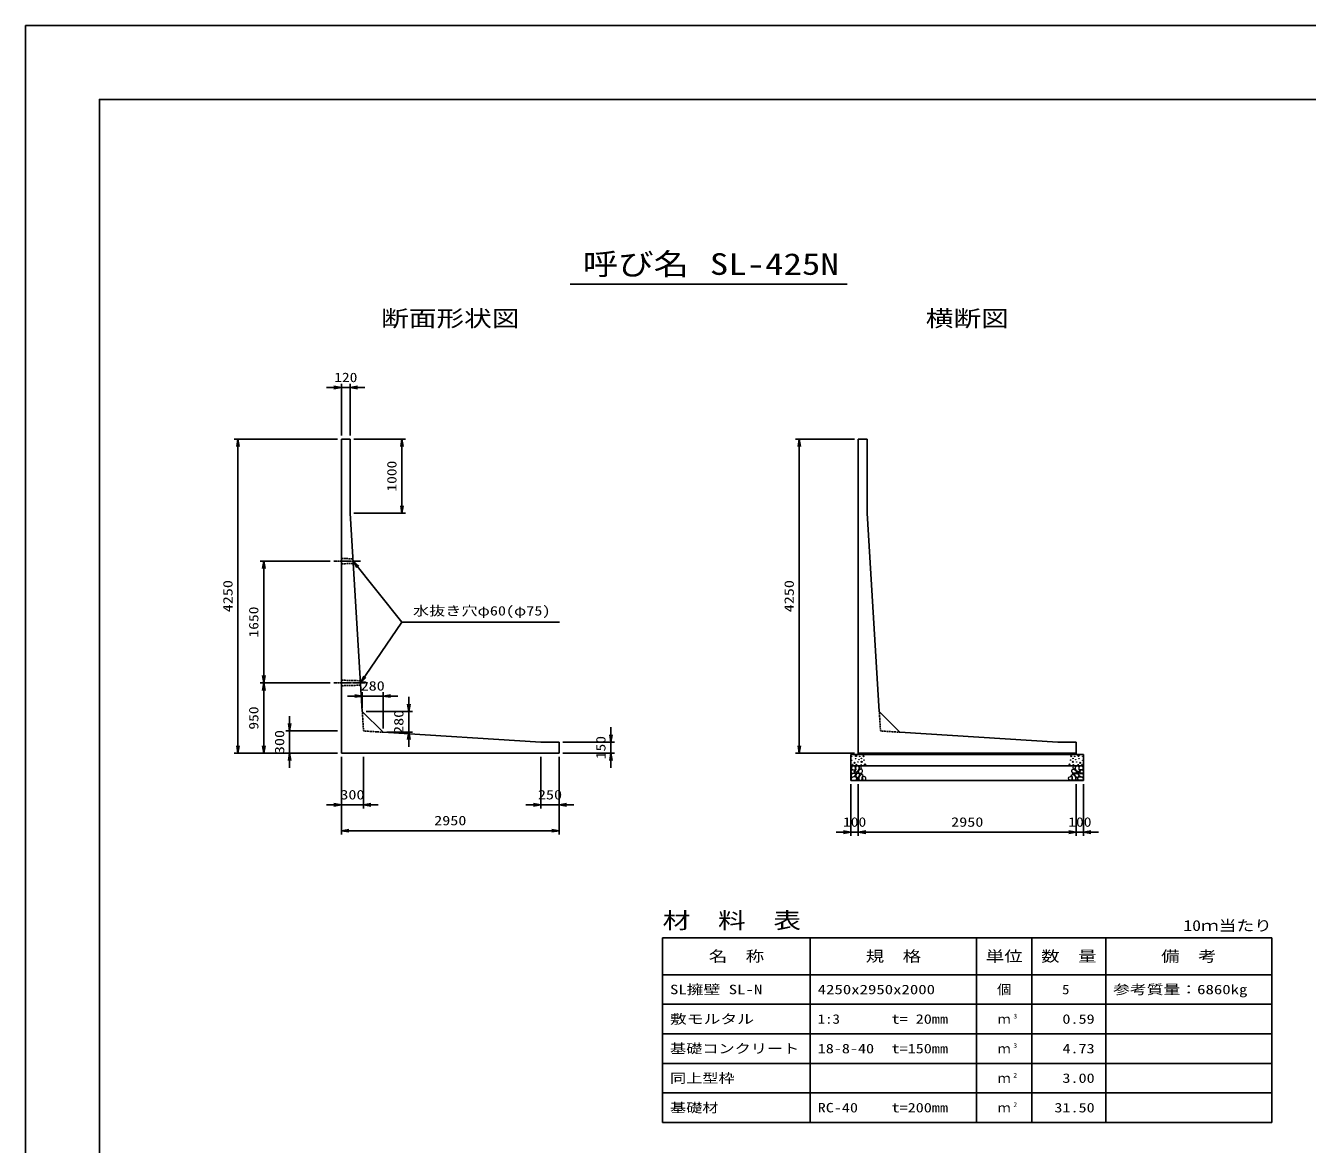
# Model space of a CAD drawing. Units: millimetres at full size. Extents: x 0 to 42050, y 0 to 29700.
# Drawn here: x 0 to 17355, y 14553 to 29700 of the extents above; entities that cross this region are included whole.
import ezdxf
from ezdxf.enums import TextEntityAlignment as Align

# ---------------------------------------------------------------- set-up
doc = ezdxf.new("R2010")
doc.units = ezdxf.units.MM
doc.linetypes.add('CHAIN', pattern=[18.5, 12, -1.5, 3.5, -1.5])
doc.linetypes.add('DASHED_SPACED', pattern=[12, 6, -6])
for name, color, linetype, lineweight in [('D-BMK', 2, 'CHAIN', 25), ('D-DCR-HCHn', 4, 'Continuous', 9), ('D-MTR-FRAM', 7, 'Continuous', 25), ('D-MTR-LINE', 7, 'Continuous', 25), ('D-STR-DIM', 7, 'Continuous', 25), ('D-STR-STRn', 1, 'Continuous', 25), ('D-STR-TXT', 7, 'Continuous', 25), ('D-TTL', 2, 'Continuous', 25), ('D-TTL-TXT', 7, 'Continuous', 25)]:
    doc.layers.add(name, color=color, linetype=linetype, lineweight=lineweight)
doc.layers.add('D-MTR', color=7, linetype='Continuous')
doc.layers.add('D-MTR-TXT', color=7, linetype='Continuous')
doc.styles.add('ＭＳ ゴシック', font='')
doc.styles.get('ＭＳ ゴシック').set_extended_font_data('MS Gothic')

# ---------------------------------------------------------------- blocks, each defined once
blk = doc.blocks.new('open_arrow')
at = {"color": 0, "linetype": 'Continuous', "lineweight": -2}
blk.add_lwpolyline([(7.5, 1.25), (0, 0), (7.5, -1.25)], dxfattribs=at)

msp = doc.modelspace()

# ---------------------------------------------------------------- linework, layer by layer
at = {"layer": 'D-BMK'}
for p, q in [((4175, 22450), (4534.661, 22450)), ((4175, 20800), (4635.339, 20800))]:
    msp.add_line(p, q, dxfattribs=at)
at = {"layer": 'D-DCR-HCHn'}
for points in [[(11182.281, 19613.808), (11175.346, 19593.005), (11184.592, 19579.136), (11207.707, 19576.824), (11223.488, 19583.599), (11216.952, 19599.939), (11221.575, 19609.185), (11212.33, 19618.431), (11198.461, 19623.053)], [(11226.198, 19671.594), (11205.395, 19676.217), (11186.904, 19666.971), (11184.592, 19646.168), (11189.215, 19629.988), (11212.33, 19623.053), (11228.51, 19623.053), (11235.444, 19634.611), (11235.444, 19660.037)], [(11244.69, 19673.906), (11237.756, 19653.102), (11240.067, 19629.988), (11223.887, 19604.562), (11244.69, 19593.005), (11267.805, 19604.562), (11281.673, 19623.053), (11286.296, 19653.102), (11281.673, 19669.283), (11267.805, 19676.217)], [(11283.985, 19618.431), (11272.427, 19590.693), (11281.673, 19579.136), (11309.411, 19579.136), (11320.968, 19583.759), (11332.525, 19599.939), (11332.525, 19613.808), (11320.968, 19632.299), (11307.099, 19634.611)], [(11288.608, 19669.283), (11288.608, 19641.545), (11300.165, 19634.611), (11311.722, 19641.545), (11314.034, 19657.725), (11311.722, 19671.594), (11295.542, 19676.217)], [(14216.015, 19618.431), (14227.573, 19590.693), (14218.327, 19579.136), (14190.589, 19579.136), (14179.032, 19583.759), (14167.475, 19599.939), (14167.475, 19613.808), (14179.032, 19632.299), (14192.901, 19634.611)], [(14211.392, 19669.283), (14211.392, 19641.545), (14199.835, 19634.611), (14188.278, 19641.545), (14185.966, 19657.725), (14188.278, 19671.594), (14204.458, 19676.217)], [(14255.31, 19673.906), (14262.244, 19653.102), (14259.933, 19629.988), (14276.113, 19604.562), (14255.31, 19593.005), (14232.195, 19604.562), (14218.327, 19623.053), (14213.704, 19653.102), (14218.327, 19669.283), (14232.195, 19676.217)], [(14273.802, 19671.594), (14294.605, 19676.217), (14313.096, 19666.971), (14315.408, 19646.168), (14310.785, 19629.988), (14287.67, 19623.053), (14271.49, 19623.053), (14264.556, 19634.611), (14264.556, 19660.037)], [(14317.719, 19613.808), (14324.654, 19593.005), (14315.408, 19579.136), (14292.293, 19576.824), (14276.512, 19583.599), (14283.048, 19599.939), (14278.425, 19609.185), (14287.67, 19618.431), (14301.539, 19623.053)], [(11226.155, 19537.009), (11243.277, 19562.692), (11241.137, 19569.112), (11217.594, 19575.533), (11196.192, 19573.393), (11181.21, 19560.551), (11179.07, 19545.57), (11181.21, 19530.588), (11198.332, 19526.308)], [(11234.716, 19483.503), (11249.698, 19489.924), (11253.978, 19511.326), (11245.417, 19526.308), (11230.435, 19530.588), (11211.173, 19528.448), (11189.771, 19519.887), (11179.07, 19507.045), (11179.07, 19492.064), (11185.49, 19483.503), (11211.173, 19485.643)], [(11249.313, 19593.005), (11237.756, 19583.759), (11242.379, 19576.824), (11258.559, 19576.824), (11265.493, 19579.136), (11270.116, 19588.382), (11263.182, 19595.316)], [(11286.082, 19537.009), (11296.783, 19562.692), (11288.222, 19573.393), (11262.539, 19573.393), (11251.838, 19569.112), (11241.137, 19554.131), (11241.137, 19541.289), (11251.838, 19524.167), (11264.679, 19522.027)], [(11281.801, 19489.924), (11281.801, 19515.606), (11271.1, 19522.027), (11260.399, 19515.606), (11258.259, 19500.625), (11260.399, 19487.783), (11275.381, 19483.503)], [(11322.466, 19485.643), (11328.886, 19504.905), (11326.746, 19526.308), (11341.728, 19549.85), (11322.466, 19560.551), (11301.063, 19549.85), (11288.222, 19532.728), (11283.941, 19504.905), (11288.222, 19489.924), (11301.063, 19483.503)], [(11318.185, 19560.551), (11328.886, 19569.112), (11324.606, 19575.533), (11309.624, 19575.533), (11303.204, 19573.393), (11298.923, 19564.832), (11305.344, 19558.411)], [(11339.588, 19487.783), (11358.85, 19483.503), (11375.972, 19492.064), (11378.112, 19511.326), (11373.831, 19526.308), (11352.429, 19532.728), (11337.447, 19532.728), (11331.027, 19522.027), (11331.027, 19498.484)], [(14160.412, 19487.783), (14141.15, 19483.503), (14124.028, 19492.064), (14121.888, 19511.326), (14126.169, 19526.308), (14147.571, 19532.728), (14162.553, 19532.728), (14168.973, 19522.027), (14168.973, 19498.484)], [(14177.534, 19485.643), (14171.114, 19504.905), (14173.254, 19526.308), (14158.272, 19549.85), (14177.534, 19560.551), (14198.937, 19549.85), (14211.778, 19532.728), (14216.059, 19504.905), (14211.778, 19489.924), (14198.937, 19483.503)], [(14181.815, 19560.551), (14171.114, 19569.112), (14175.394, 19575.533), (14190.376, 19575.533), (14196.796, 19573.393), (14201.077, 19564.832), (14194.656, 19558.411)], [(14213.918, 19537.009), (14203.217, 19562.692), (14211.778, 19573.393), (14237.461, 19573.393), (14248.162, 19569.112), (14258.863, 19554.131), (14258.863, 19541.289), (14248.162, 19524.167), (14235.321, 19522.027)], [(14218.199, 19489.924), (14218.199, 19515.606), (14228.9, 19522.027), (14239.601, 19515.606), (14241.741, 19500.625), (14239.601, 19487.783), (14224.619, 19483.503)], [(14250.687, 19593.005), (14262.244, 19583.759), (14257.621, 19576.824), (14241.441, 19576.824), (14234.507, 19579.136), (14229.884, 19588.382), (14236.818, 19595.316)], [(14265.284, 19483.503), (14250.302, 19489.924), (14246.022, 19511.326), (14254.583, 19526.308), (14269.565, 19530.588), (14288.827, 19528.448), (14310.229, 19519.887), (14320.93, 19507.045), (14320.93, 19492.064), (14314.51, 19483.503), (14288.827, 19485.643)], [(14273.845, 19537.009), (14256.723, 19562.692), (14258.863, 19569.112), (14282.406, 19575.533), (14303.808, 19573.393), (14318.79, 19560.551), (14320.93, 19545.57), (14318.79, 19530.588), (14301.668, 19526.308)]]:
    msp.add_lwpolyline(points, close=True, dxfattribs=at)
for centre, radius in [((11185.727, 19807.43), 3), ((11243.964, 19811.655), 7.5), ((11294.403, 19805.014), 3), ((11343.974, 19807.67), 7.5), ((14156.026, 19807.67), 7.5), ((14205.597, 19805.014), 3), ((14256.036, 19811.655), 7.5), ((14314.273, 19807.43), 3), ((11186.869, 19753.919), 3), ((11197.509, 19699.892), 3), ((11221.97, 19719.003), 7.5), ((11237.292, 19775.761), 3), ((11248.125, 19695.822), 3), ((11268.9, 19728.648), 3), ((11282.857, 19762.723), 3), ((11313.422, 19695.32), 3), ((11320.213, 19732.843), 7.5), ((11317.638, 19778.106), 3), ((11351.654, 19755.19), 3), ((11365.905, 19695.97), 7.5), ((14134.095, 19695.97), 7.5), ((14148.346, 19755.19), 3), ((14179.787, 19732.843), 7.5), ((14182.362, 19778.106), 3), ((14186.578, 19695.32), 3), ((14217.143, 19762.723), 3), ((14231.1, 19728.648), 3), ((14251.875, 19695.822), 3), ((14262.708, 19775.761), 3), ((14278.03, 19719.003), 7.5), ((14302.491, 19699.892), 3), ((14313.131, 19753.919), 3)]:
    msp.add_circle(centre, radius, dxfattribs=at)
at = {"layer": 'D-MTR-FRAM'}
for p, q in [((8625, 17350), (16875, 17350)), ((8625, 17350), (8625, 14850)), ((16875, 17350), (16875, 14850)), ((8625, 14850), (16875, 14850))]:
    msp.add_line(p, q, dxfattribs=at)
at = {"layer": 'D-MTR-LINE'}
for p, q in [((10625, 17350), (10625, 14850)), ((12875, 17350), (12875, 14850)), ((13625, 17350), (13625, 14850)), ((14625, 17350), (14625, 14850)), ((8625, 16850), (16875, 16850)), ((8625, 16450), (16875, 16450)), ((8625, 16050), (16875, 16050)), ((8625, 15650), (16875, 15650)), ((8625, 15250), (16875, 15250))]:
    msp.add_line(p, q, dxfattribs=at)
at = {"layer": 'D-STR-DIM'}
for p, q in [((4275, 24150), (4275, 24850)), ((4395, 24150), (4395, 24850)), ((4075, 24800), (4595, 24800)), ((4225, 24100), (2825, 24100)), ((2875, 19850), (2875, 24100)), ((4445, 24100), (5145, 24100)), ((5095, 24100), (5095, 23100)), ((11225, 24100), (10425, 24100)), ((10475, 19850), (10475, 24100)), ((4445, 23100), (5145, 23100)), ((4125, 22450), (3175, 22450)), ((3225, 20800), (3225, 22450)), ((4125, 20800), (3175, 20800)), ((4125, 20800), (3175, 20800)), ((3225, 19850), (3225, 20800)), ((4558.922, 20463.505), (4558.922, 20673.505)), ((4838.922, 20183.505), (4838.922, 20673.505)), ((5038.922, 20623.505), (4358.922, 20623.505)), ((5188.922, 20613.505), (5188.922, 19933.505)), ((3575, 19650), (3575, 20350)), ((4608.922, 20413.505), (5238.922, 20413.505)), ((4225, 20150), (3525, 20150)), ((4888.922, 20133.505), (5238.922, 20133.505)), ((7925, 19650), (7925, 20200)), ((7275, 20000), (7975, 20000)), ((4225, 19850), (2825, 19850)), ((4225, 19850), (3175, 19850)), ((4225, 19850), (3525, 19850)), ((4275, 19800), (4275, 19100)), ((4275, 19800), (4275, 18750)), ((4575, 19800), (4575, 19100)), ((6975, 19800), (6975, 19100)), ((7225, 19800), (7225, 18750)), ((7225, 19800), (7225, 19100)), ((7275, 19850), (7975, 19850)), ((11225, 19850), (10425, 19850)), ((11175, 19430), (11175, 18730)), ((11275, 19430), (11275, 18730)), ((11275, 19430), (11275, 18730)), ((14225, 19430), (14225, 18730)), ((14225, 19430), (14225, 18730)), ((14325, 19430), (14325, 18730)), ((4075, 19150), (4775, 19150)), ((7425, 19150), (6775, 19150)), ((4275, 18800), (7225, 18800)), ((11475, 18780), (10975, 18780)), ((11275, 18780), (14225, 18780)), ((14025, 18780), (14525, 18780))]:
    msp.add_line(p, q, dxfattribs=at)
at = {"layer": 'D-STR-STRn'}
for p, q in [((4275, 24100), (4395, 24100)), ((4275, 24100), (4275, 19850)), ((4395, 24100), (4395, 23100)), ((11275, 24100), (11395, 24100)), ((11275, 24100), (11275, 19850)), ((11395, 24100), (11395, 23100)), ((4395, 23100), (4558.922, 20413.505)), ((11395, 23100), (11558.922, 20413.505)), ((4838.922, 20133.505), (4558.922, 20413.505)), ((11838.922, 20133.505), (11558.922, 20413.505)), ((4838.922, 20133.505), (6975, 20000)), ((11838.922, 20133.505), (13975, 20000)), ((7225, 20000), (6975, 20000)), ((7225, 19850), (7225, 20000)), ((14225, 20000), (13975, 20000)), ((14225, 19850), (14225, 20000)), ((4275, 19850), (7225, 19850)), ((11175, 19480), (11175, 19830)), ((11175, 19830), (14325, 19830)), ((11275, 19850), (14225, 19850)), ((11275, 19850), (11275, 19830)), ((14225, 19850), (14225, 19830)), ((14325, 19830), (14325, 19480)), ((11175, 19680), (14325, 19680)), ((11175, 19480), (14325, 19480))]:
    msp.add_line(p, q, dxfattribs=at)
at = {"layer": 'D-STR-STRn', "linetype": 'DASHED_SPACED'}
for p, q in [((4275, 22487.5), (4432.831, 22480)), ((4275, 22412.5), (4436.492, 22420)), ((4275, 20837.5), (4533.508, 20830)), ((4275, 20762.5), (4537.169, 20770))]:
    msp.add_line(p, q, dxfattribs=at)
at = {"layer": 'D-STR-STRn', "color": 2, "linetype": 'DASHED_SPACED'}
for p, q in [((4558.922, 20413.505), (4575, 20150)), ((11558.922, 20413.505), (11575, 20150)), ((4575, 20150), (4838.922, 20133.505)), ((11575, 20150), (11838.922, 20133.505))]:
    msp.add_line(p, q, dxfattribs=at)
at = {"layer": 'D-STR-TXT'}
msp.add_line((4535.339, 20800), (5095, 21625), dxfattribs=at)
msp.add_lwpolyline([(4434.661, 22450), (5095, 21625), (5195, 21625), (7227.741, 21625)], dxfattribs=at)
at = {"layer": 'D-TTL'}
for points in [[(0, 0), (42050, 0), (42050, 29700), (0, 29700)], [(1000, 1000), (41050, 1000), (41050, 28700), (1000, 28700)]]:
    msp.add_lwpolyline(points, close=True, dxfattribs=at)
at = {"layer": 'D-TTL-TXT'}
msp.add_line((7375, 26200), (11125, 26200), dxfattribs=at)

# ---------------------------------------------------------------- block references
at = {"layer": 'D-STR-DIM', "xscale": 13.3, "yscale": 13.3}
for p, rotation in [((4275, 24800), 180), ((2875, 24100), 270), ((5095, 24100), 270), ((10475, 24100), 270), ((5095, 23100), 90), ((3225, 22450), 270), ((3225, 20800), 90), ((3225, 20800), 270), ((4558.922, 20623.505), 180), ((5188.922, 20413.505), 90), ((3575, 20150), 90), ((5188.922, 20133.505), 270), ((7925, 20000), 90), ((2875, 19850), 90), ((3225, 19850), 90), ((3575, 19850), 270), ((7925, 19850), 270), ((10475, 19850), 90), ((4275, 19150), 180), ((6975, 19150), 180), ((7225, 18800), 180), ((11175, 18780), 180), ((14225, 18780), 180), ((14225, 18780), 180)]:
    msp.add_blockref('open_arrow', p, dxfattribs=dict(at, rotation=rotation))
for p in [(4395, 24800), (4838.922, 20623.505), (4575, 19150), (7225, 19150), (4275, 18800), (11275, 18780), (11275, 18780), (14325, 18780)]:
    msp.add_blockref('open_arrow', p, dxfattribs=at)
at = {"layer": 'D-STR-TXT', "xscale": 13.3, "yscale": 13.3}
for p, rotation in [((4434.661, 22450), 308.7), ((4535.339, 20800), 55.8)]:
    msp.add_blockref('open_arrow', p, dxfattribs=dict(at, rotation=rotation))

# ---------------------------------------------------------------- texts
at = {"layer": 'D-MTR', "style": 'ＭＳ ゴシック', "width": 1.25}
msp.add_text('材\u3000料\u3000表', height=219.9, dxfattribs=at).set_placement((8625, 17410), align=Align.BOTTOM_LEFT)
at = {"layer": 'D-MTR', "style": 'ＭＳ ゴシック', "width": 1.2}
msp.add_text('10ｍ当たり', height=146.6, dxfattribs=at).set_placement((16875, 17398.333), align=Align.BOTTOM_RIGHT)
at = {"layer": 'D-MTR-TXT', "style": 'ＭＳ ゴシック'}
for s, height, width, p in [('名\u3000称', 146.6, 1.25, (9625, 17100)), ('規\u3000格', 146.6, 1.25, (11750, 17100)), ('単位', 146.6, 1.25, (13250, 17100)), ('数\u3000量', 146.6, 1.25, (14125, 17100)), ('備\u3000考', 146.6, 1.25, (15750, 17100)), ('個', 128.3, 1.1, (13250, 16650))]:
    msp.add_text(s, height=height, dxfattribs=dict(at, width=width)).set_placement(p, align=Align.MIDDLE_CENTER)
for s, width, p in [('SL擁壁 SL-N', 1.3, (8725, 16650)), ('4250x2950x2000', 1.3, (10725, 16650)), ('参考質量：6860kg', 1.3, (14725, 16650)), ('敷モルタル', 1.3, (8725, 16250)), ('1:3', 1.15, (10725, 16250)), ('t= 20mm', 1.25, (11725, 16250)), ('基礎コンクリート', 1.25, (8725, 15850)), ('18-8-40', 1.25, (10725, 15850)), ('t=150mm', 1.25, (11725, 15850)), ('同上型枠', 1.25, (8725, 15450)), ('基礎材', 1.25, (8725, 15050)), ('RC-40', 1.25, (10725, 15050)), ('t=200mm', 1.25, (11725, 15050))]:
    msp.add_text(s, height=128.3, dxfattribs=dict(at, width=width)).set_placement(p, align=Align.MIDDLE_LEFT)
for s, width, p in [('5', 1.15, (14133.883, 16650)), ('0.59', 1.25, (14475, 16250)), ('4.73', 1.25, (14475, 15850)), ('3.00', 1.25, (14475, 15450)), ('31.50', 1.25, (14475, 15050))]:
    msp.add_text(s, height=128.3, dxfattribs=dict(at, width=width)).set_placement(p, align=Align.MIDDLE_RIGHT)
at = {"layer": 'D-MTR-TXT', "style": 'ＭＳ ゴシック', "width": 1.15}
for s, p in [('3', (13375, 16238.333)), ('3', (13375, 15838.333)), ('2', (13375, 15438.333)), ('2', (13375, 15038.333))]:
    msp.add_text(s, height=64.15, dxfattribs=at).set_placement(p, align=Align.BOTTOM_LEFT)
at = {"layer": 'D-MTR-TXT', "style": 'ＭＳ ゴシック'}
for p in [(13250, 16250), (13250, 15850), (13250, 15450), (13250, 15050)]:
    msp.add_text('ｍ', height=128.3, dxfattribs=at).set_placement(p, align=Align.MIDDLE_CENTER)
at = {"layer": 'D-STR-DIM', "style": 'ＭＳ ゴシック'}
for s, width, p in [('120', 1.2, (4335, 24937.5)), ('280', 1.25, (4698.922, 20761.005)), ('300', 1.25, (4425, 19287.5)), ('250', 1.25, (7100, 19287.5)), ('2950', 1.25, (5750, 18937.5)), ('100', 1.2, (11225, 18917.5)), ('2950', 1.25, (12750, 18917.5)), ('100', 1.2, (14275, 18917.5))]:
    msp.add_text(s, height=128.3, dxfattribs=dict(at, width=width)).set_placement(p, align=Align.MIDDLE_CENTER)
for s, width, p in [('1000', 1.2, (4957.5, 23600)), ('4250', 1.25, (2737.5, 21975)), ('4250', 1.25, (10337.5, 21975)), ('1650', 1.2, (3087.5, 21625)), ('950', 1.2, (3087.5, 20325)), ('280', 1.25, (5051.422, 20273.505)), ('300', 1.25, (3437.5, 20000)), ('150', 1.2, (7787.5, 19925))]:
    msp.add_text(s, height=128.3, rotation=90, dxfattribs=dict(at, width=width)).set_placement(p, align=Align.MIDDLE_CENTER)
at = {"layer": 'D-STR-TXT', "style": 'ＭＳ ゴシック', "width": 1.25}
msp.add_text('水抜き穴φ60(φ75)', height=128.3, dxfattribs=at).set_placement((5245, 21675), align=Align.BOTTOM_LEFT)
at = {"layer": 'D-TTL-TXT', "style": 'ＭＳ ゴシック'}
for s, height, width, p in [('呼び名', 293.3, 1.2, (8262.5, 26237.5)), ('SL-425N', 293.3, 1.25, (10137.5, 26237.5)), ('断面形状図', 219.9, 1.25, (5750, 25560)), ('横断図', 219.9, 1.25, (12750, 25560))]:
    msp.add_text(s, height=height, dxfattribs=dict(at, width=width)).set_placement(p, align=Align.BOTTOM_CENTER)

doc.saveas('drawing.dxf')
